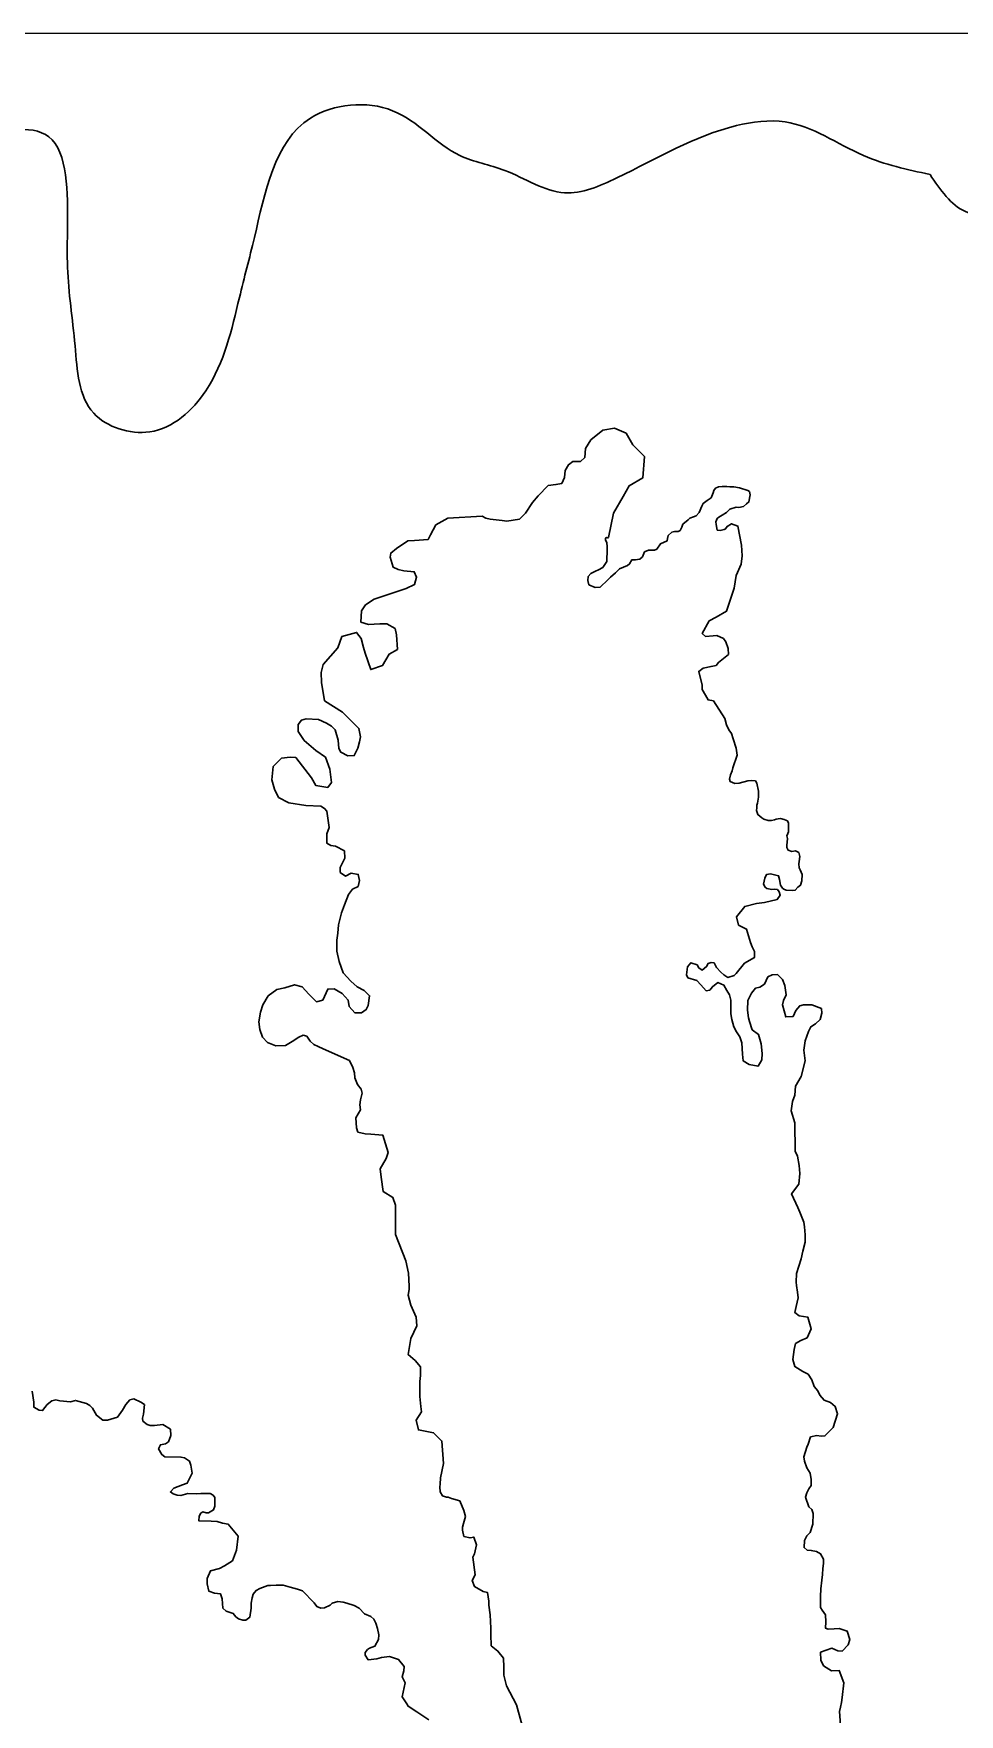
# Model space of a CAD drawing. Header units: millimetres. Extents: x 0 to 6558, y 60 to 10727.
# Drawn here: x 1835.9 to 1995.4, y 9110.6 to 9400.1 of the extents above; entities that cross this region are included whole.
import ezdxf

# ---------------------------------------------------------------- set-up
doc = ezdxf.new("R2010")
doc.units = ezdxf.units.MM
doc.layers.add('0 LAGUNA', color=140, linetype='Continuous', lineweight=30)
doc.layers.add('0 SIG - PARCELAS', color=252, linetype='Continuous', lineweight=18)
doc.layers.add('0 SIG - CHACRAS', color=253, linetype='Continuous')

msp = doc.modelspace()

# ---------------------------------------------------------------- linework, layer by layer
at = {"layer": '0 LAGUNA'}
for points in [[(1934.944, 9313.333), (1935.784, 9317.528), (1937.463, 9320.381), (1937.463, 9320.381), (1938.471, 9322.227), (1940.823, 9323.569), (1940.823, 9323.569), (1941.159, 9327.261), (1939.143, 9329.274), (1937.967, 9331.288), (1935.951, 9332.127), (1933.936, 9331.792), (1931.92, 9330.113), (1930.975, 9328.667), (1930.86, 9327.108), (1930.109, 9326.416), (1928.78, 9326.416), (1928.028, 9325.838), (1927.45, 9324.857), (1927.335, 9323.645), (1926.872, 9322.606), (1925.89, 9322.432), (1924.561, 9322.259), (1922.828, 9320.47), (1921.845, 9319.315), (1920.632, 9317.526), (1919.591, 9316.486), (1919.591, 9316.486), (1917.396, 9316.14), (1916.644, 9316.255), (1914.564, 9316.486), (1913.813, 9316.66), (1913.177, 9317.006), (1907.254, 9316.638), (1905.174, 9315.483), (1904.249, 9313.751), (1903.845, 9312.943), (1901.533, 9312.77), (1900.377, 9312.712), (1898.387, 9311.433), (1897.43, 9310.634), (1897.315, 9309.941), (1897.835, 9308.209), (1898.702, 9307.805), (1899.684, 9307.574), (1901.475, 9307.401), (1901.475, 9307.401), (1901.88, 9306.478), (1901.88, 9306.478), (1901.533, 9305.208), (1900.088, 9304.515), (1898.355, 9303.938), (1896.621, 9303.36), (1894.541, 9302.668), (1893.096, 9301.686), (1892.403, 9300.705), (1892.287, 9298.742), (1893.564, 9298.347), (1895.514, 9298.428), (1895.514, 9298.428), (1896.733, 9298.428), (1898.196, 9297.617), (1898.44, 9296.561), (1898.44, 9296.561), (1898.602, 9294.045), (1897.139, 9293.233), (1897.139, 9293.233), (1896.002, 9291.285), (1893.97, 9290.554), (1893.97, 9290.554), (1892.995, 9293.395), (1892.751, 9294.369), (1892.345, 9295.912), (1891.532, 9296.967), (1891.532, 9296.967), (1889.013, 9296.237), (1888.282, 9294.288), (1888.282, 9294.288), (1885.762, 9291.447), (1885.437, 9290.067), (1885.519, 9288.362), (1886.006, 9285.196), (1889.094, 9283.248), (1889.094, 9283.248), (1891.931, 9280.424), (1892.195, 9278.972), (1892.063, 9278.136), (1891.754, 9277.036), (1891.138, 9275.76), (1890.037, 9275.716), (1888.803, 9276.332), (1888.495, 9276.992), (1888.363, 9278.4), (1887.834, 9280.16), (1887.218, 9280.82), (1886.337, 9281.348), (1884.971, 9281.964), (1882.857, 9282.096), (1882.02, 9281.832), (1881.492, 9281.084), (1881.448, 9279.896), (1882.505, 9278.356), (1884.531, 9276.64), (1886.161, 9275.452), (1886.953, 9273.428), (1887.218, 9271.096), (1886.557, 9270.26), (1884.487, 9270.612), (1883.782, 9271.932), (1881.051, 9275.408), (1880.082, 9275.496), (1878.585, 9275.276), (1877.175, 9273.868), (1876.955, 9271.58), (1877.396, 9269.952), (1878.056, 9268.544), (1879.862, 9267.62), (1882.813, 9267.136), (1885.368, 9267.048), (1886.028, 9266.652), (1886.381, 9266.168), (1886.794, 9263.361), (1886.422, 9262.248), (1886.422, 9260.639), (1887.103, 9260.268), (1887.909, 9260.144), (1887.909, 9260.144), (1889.457, 9259.34), (1889.519, 9258.102), (1888.714, 9256.493), (1888.714, 9255.627), (1889.612, 9254.982), (1890.589, 9255.47), (1891.809, 9255.287), (1892.053, 9254.251), (1891.809, 9253.214), (1890.833, 9252.726), (1890.161, 9251.812), (1889.429, 9250.044), (1888.941, 9248.641), (1888.391, 9246.568), (1888.33, 9245.166), (1888.147, 9243.947), (1888.147, 9242.057), (1888.514, 9240.288), (1889.246, 9238.337), (1890.528, 9236.874), (1891.626, 9235.899), (1892.847, 9235.289), (1892.847, 9235.289), (1893.762, 9234.374), (1893.518, 9232.728), (1893.213, 9231.996), (1892.359, 9231.448), (1891.26, 9231.448), (1891.26, 9231.448), (1890.283, 9232.545), (1890.1, 9233.643), (1890.1, 9233.643), (1889.063, 9234.74), (1887.659, 9235.594), (1886.561, 9235.533), (1885.706, 9233.643), (1884.608, 9233.338), (1884.608, 9233.338), (1883.326, 9234.679), (1882.166, 9235.899), (1880.824, 9236.264), (1880.824, 9236.264), (1879.176, 9235.716), (1877.772, 9235.472), (1876.324, 9234.345), (1875.371, 9232.837), (1874.974, 9231.567), (1874.695, 9229.9), (1874.894, 9228.551), (1875.331, 9227.241), (1876.165, 9226.328), (1877.595, 9225.773), (1879.264, 9225.813), (1880.416, 9226.527), (1881.568, 9227.241), (1882.323, 9227.598), (1882.958, 9227.4), (1882.958, 9227.4), (1883.554, 9226.567), (1884.15, 9225.971), (1884.905, 9225.614), (1885.779, 9225.257), (1890.302, 9223.236), (1890.916, 9222.008), (1891.196, 9221.115), (1891.251, 9220.222), (1891.698, 9219.106), (1892.313, 9218.269), (1892.481, 9217.599), (1892.201, 9216.427), (1892.089, 9215.59), (1892.201, 9214.753), (1891.419, 9213.358), (1891.531, 9211.628), (1891.754, 9210.902), (1893.039, 9210.623), (1893.989, 9210.512), (1896.057, 9210.378), (1897, 9207.396), (1896.607, 9206.376), (1895.586, 9204.571), (1895.743, 9203.158), (1896.136, 9200.647), (1897.786, 9199.627), (1897.786, 9199.627), (1898.257, 9198.293), (1898.257, 9197.037), (1898.232, 9193.246), (1900, 9188.722), (1900.492, 9186.618), (1900.588, 9184.33), (1900.588, 9183.806), (1900.445, 9182.805), (1900.874, 9181.09), (1901.78, 9178.993), (1901.924, 9177.516), (1900.874, 9175.324), (1900.874, 9175.324), (1900.426, 9172.562), (1901.605, 9171.552), (1901.605, 9171.552), (1901.605, 9171.552), (1902.531, 9170.459), (1902.531, 9170.459), (1902.531, 9168.944), (1902.447, 9167.935), (1902.447, 9166.673), (1902.447, 9165.327), (1902.615, 9163.645), (1902.706, 9162.737), (1901.773, 9161.29), (1902.194, 9159.607), (1902.194, 9159.607), (1904.804, 9159.103), (1906.236, 9157.673), (1906.488, 9153.803), (1905.984, 9151.325), (1905.958, 9150.272), (1905.858, 9149.771), (1905.958, 9148.918), (1906.31, 9148.266), (1907.038, 9148.04), (1907.339, 9147.99), (1907.866, 9147.789), (1909.319, 9147.407), (1910.031, 9145.708), (1910.308, 9144.681), (1909.952, 9143.456), (1909.754, 9142.864), (1909.794, 9142.31), (1910.031, 9141.244), (1911.099, 9141.007), (1911.732, 9141.125), (1911.732, 9141.125), (1912.206, 9139.821), (1912.206, 9139.821), (1911.85, 9138.28), (1911.534, 9137.688), (1911.96, 9134.657), (1911.462, 9133.661), (1911.836, 9132.603), (1913.331, 9131.793), (1914.079, 9131.607), (1914.328, 9130.113), (1914.328, 9129.428), (1914.577, 9127.747), (1914.662, 9125.454), (1914.662, 9124.332), (1914.748, 9122.435), (1914.748, 9122.435), (1915.871, 9121.486), (1915.871, 9121.486), (1916.821, 9120.278), (1916.907, 9118.725), (1916.907, 9117.345), (1917.339, 9115.534), (1917.943, 9114.412), (1917.943, 9114.412), (1919.065, 9112.256), (1920.533, 9106.994)], [(1974.921, 9108.713), (1974.732, 9111.071), (1974.921, 9111.825), (1975.063, 9112.674), (1975.205, 9113.523), (1975.458, 9116.052), (1974.661, 9118.175), (1974.661, 9118.175), (1973.333, 9118.108), (1973.333, 9118.108), (1972.005, 9118.971), (1971.541, 9119.966), (1971.474, 9121.292), (1971.474, 9121.292), (1973.399, 9122.022), (1973.399, 9122.022), (1974.462, 9121.557), (1975.192, 9121.491), (1976.254, 9122.552), (1976.52, 9123.481), (1976.055, 9124.94), (1976.055, 9124.94), (1974.661, 9125.404), (1973.798, 9125.338), (1972.802, 9125.272), (1972.334, 9125.445), (1972.391, 9126.533), (1972.334, 9127.736), (1971.76, 9128.567), (1971.445, 9128.996), (1971.471, 9130.914), (1971.529, 9132.236), (1971.702, 9133.73), (1971.817, 9134.708), (1971.874, 9135.742), (1971.989, 9136.604), (1971.989, 9137.352), (1971.471, 9138.271), (1970.781, 9138.674), (1969.86, 9138.846), (1969.17, 9138.904), (1968.624, 9139.318), (1968.68, 9140.57), (1969.097, 9141.376), (1969.654, 9141.904), (1970.127, 9143.35), (1970.183, 9145.214), (1969.96, 9145.881), (1969.432, 9146.326), (1968.888, 9148.018), (1969.123, 9148.761), (1969.436, 9149.464), (1969.827, 9150.051), (1969.867, 9151.029), (1969.671, 9152.124), (1969.123, 9153.062), (1968.731, 9154.196), (1968.614, 9154.939), (1969.123, 9156.621), (1969.319, 9157.168), (1969.761, 9158.404), (1970.845, 9158.615), (1971.55, 9158.498), (1972.215, 9158.576), (1972.724, 9159.123), (1973.622, 9160.014), (1974.393, 9162.378), (1974.008, 9163.643), (1973.182, 9164.303), (1972.081, 9164.743), (1971.365, 9165.568), (1970.98, 9166.338), (1970.375, 9167.052), (1969.989, 9168.207), (1969.329, 9169.197), (1968.393, 9169.637), (1967.066, 9170.494), (1966.681, 9171.704), (1966.901, 9173.464), (1967.176, 9174.454), (1968.057, 9175.004), (1969.158, 9175.444), (1969.874, 9176.983), (1969.268, 9179.018), (1967.782, 9179.238), (1967.05, 9179.816), (1967.278, 9180.841), (1967.62, 9182.322), (1967.506, 9183.309), (1967.316, 9184.448), (1967.278, 9185.056), (1967.316, 9186.537), (1968.133, 9189.063), (1968.433, 9190.41), (1968.845, 9191.944), (1968.845, 9193.216), (1968.695, 9194.563), (1968.583, 9195.386), (1967.908, 9197.107), (1967.534, 9197.93), (1966.486, 9200.25), (1967.704, 9201.909), (1967.926, 9203.752), (1967.778, 9205.116), (1967.483, 9206.775), (1967.077, 9207.622), (1967.013, 9212.471), (1966.391, 9214.544), (1966.65, 9216.151), (1967.013, 9217.24), (1967.169, 9218.795), (1968.127, 9220.46), (1968.843, 9223.167), (1968.588, 9225.006), (1968.792, 9226.589), (1969.406, 9228.224), (1969.815, 9229.041), (1970.582, 9229.552), (1971.4, 9230.318), (1971.707, 9231.391), (1971.604, 9232.157), (1969.968, 9232.821), (1969.968, 9232.821), (1968.536, 9232.821), (1967.872, 9232.668), (1967.207, 9231.851), (1966.747, 9230.778), (1966.747, 9230.778), (1965.468, 9230.727), (1965.468, 9230.727), (1964.906, 9232.821), (1965.11, 9233.587), (1965.571, 9234.558), (1965.315, 9236.142), (1964.906, 9237.163), (1964.906, 9237.163), (1964.037, 9238.031), (1963.116, 9237.98), (1962.4, 9237.623), (1962.4, 9237.623), (1961.787, 9236.397), (1961.02, 9235.886), (1960.253, 9235.682), (1959.588, 9234.813), (1958.923, 9233.536), (1958.872, 9231.902), (1959.077, 9230.574), (1959.23, 9229.961), (1959.23, 9229.961), (1959.69, 9228.53), (1959.69, 9228.53), (1960.764, 9227.713), (1961.224, 9226.079), (1961.429, 9224.444), (1961.327, 9223.32), (1960.713, 9222.247), (1959.179, 9222.554), (1958.156, 9223.167), (1958.003, 9224.342), (1957.901, 9226.283), (1957.543, 9227.304), (1956.98, 9228.173), (1956.52, 9229.041), (1956.162, 9230.318), (1956.009, 9231.238), (1956.009, 9233.639), (1955.804, 9234.558), (1955.344, 9235.273), (1954.833, 9236.193), (1954.833, 9236.193), (1953.759, 9236.652), (1953.759, 9236.652), (1952.838, 9235.937), (1952.378, 9235.324), (1951.765, 9235.222), (1950.844, 9236.244), (1950.844, 9236.244), (1950.18, 9236.981), (1948.624, 9237.494), (1948.372, 9237.966), (1948.53, 9239.351), (1949.097, 9240.075), (1950.2, 9239.729), (1950.515, 9239.162), (1950.515, 9239.162), (1951.051, 9238.816), (1951.839, 9239.414), (1952.122, 9239.949), (1952.626, 9240.106), (1953.13, 9240.043), (1953.54, 9239.256), (1954.265, 9238.469), (1954.832, 9237.966), (1955.494, 9237.525), (1956.597, 9237.871), (1956.943, 9238.218), (1958.344, 9239.985), (1960.073, 9240.959), (1960.073, 9241.977), (1959.674, 9242.818), (1959.408, 9243.571), (1958.706, 9245.855), (1957.335, 9246.54), (1956.962, 9247.972), (1958.395, 9249.777), (1960.451, 9250.275), (1960.451, 9250.275), (1961.822, 9250.462), (1964.007, 9250.983), (1964.535, 9251.727), (1964.367, 9252.255), (1964.031, 9252.662), (1963.574, 9252.734), (1963.094, 9252.662), (1962.23, 9252.878), (1961.941, 9253.07), (1961.629, 9253.622), (1961.845, 9254.654), (1962.157, 9255.278), (1962.83, 9255.374), (1964.247, 9255.038), (1964.391, 9254.39), (1964.559, 9253.406), (1964.895, 9252.926), (1965.16, 9252.711), (1965.544, 9252.591), (1966.633, 9252.507), (1967.097, 9252.556), (1967.528, 9253.086), (1968.009, 9253.418), (1968.225, 9254.163), (1968.299, 9255.292), (1967.959, 9256.049), (1967.777, 9256.441), (1967.698, 9257.119), (1967.777, 9257.485), (1967.881, 9258.372), (1967.724, 9259.051), (1967.724, 9259.051), (1967.176, 9259.364), (1966.494, 9259.209), (1965.912, 9259.436), (1965.685, 9259.941), (1965.672, 9260.307), (1965.723, 9260.85), (1965.776, 9261.464), (1965.651, 9261.932), (1965.854, 9262.322), (1965.948, 9262.619), (1965.964, 9263.103), (1965.951, 9264.09), (1965.766, 9264.521), (1965.212, 9264.752), (1964.596, 9264.89), (1964.18, 9264.875), (1963.81, 9264.782), (1963.517, 9264.69), (1963.009, 9264.567), (1962.455, 9264.552), (1961.669, 9264.782), (1961.33, 9265.044), (1960.677, 9265.591), (1960.449, 9266.273), (1960.48, 9266.773), (1960.51, 9267.228), (1960.601, 9267.577), (1960.76, 9268.599), (1960.797, 9269.638), (1960.5, 9270.973), (1960.241, 9271.381), (1959.572, 9271.455), (1958.941, 9271.418), (1958.941, 9271.418), (1957.419, 9270.973), (1956.714, 9270.936), (1955.897, 9271.269), (1955.786, 9271.714), (1955.934, 9272.456), (1956.231, 9273.124), (1956.343, 9273.643), (1957.081, 9275.802), (1956.934, 9277.008), (1956.422, 9278.616), (1956.129, 9279.566), (1955.691, 9280.187), (1955.288, 9281.027), (1954.996, 9282.124), (1954.996, 9282.124), (1953.016, 9285.192), (1952.079, 9285.336), (1951.646, 9286.129), (1951.069, 9287.137), (1951.069, 9287.893), (1950.487, 9290.238), (1951.248, 9290.795), (1951.248, 9290.795), (1952.616, 9291.099), (1953.478, 9291.251), (1953.883, 9291.808), (1955.607, 9293.175), (1955.556, 9294.187), (1955.15, 9295.352), (1954.745, 9295.909), (1953.579, 9296.415), (1952.971, 9296.365), (1951.653, 9296.263), (1951.096, 9296.77), (1952.285, 9298.935), (1953.483, 9299.573), (1955.24, 9300.61), (1956.597, 9304.599), (1956.597, 9304.599), (1956.916, 9306.753), (1957.795, 9308.747), (1957.955, 9310.183), (1957.875, 9312.018), (1957.875, 9312.018), (1957.236, 9315.288), (1957.236, 9315.288), (1956.118, 9315.687), (1956.118, 9315.687), (1955.37, 9315.213), (1955.12, 9314.79), (1954.87, 9314.675), (1954.157, 9314.54), (1953.657, 9314.579), (1953.657, 9314.579), (1953.484, 9315.559), (1953.445, 9316.002), (1953.676, 9316.598), (1953.926, 9316.829), (1954.542, 9317.155), (1955.274, 9317.599), (1955.859, 9318.196), (1956.912, 9318.526), (1957.373, 9318.463), (1958.211, 9318.672), (1958.692, 9319.112), (1959.132, 9319.446), (1959.32, 9320.68), (1959.237, 9321.224), (1958.923, 9321.433), (1957.478, 9321.894), (1956.515, 9322.019), (1955.845, 9322.061), (1955.342, 9322.082), (1954.546, 9322.082), (1953.876, 9322.019), (1953.395, 9321.831), (1953.102, 9321.413), (1952.976, 9321.015), (1952.599, 9320.158), (1952.599, 9320.158), (1951.95, 9319.676), (1951.217, 9319.174), (1950.987, 9318.693), (1950.568, 9317.606), (1950.045, 9317.041), (1949.605, 9316.853), (1948.956, 9316.664), (1948.642, 9316.371), (1947.762, 9315.598), (1947.595, 9315.116), (1947.26, 9314.531), (1946.946, 9314.343), (1946.318, 9314.322), (1945.836, 9314.217), (1945.229, 9313.631), (1945.103, 9313.15), (1945.04, 9312.732), (1943.879, 9312.197), (1943.251, 9311.319), (1942.832, 9311.151), (1941.848, 9311.151), (1941.157, 9310.817), (1940.78, 9309.98), (1940.32, 9309.603), (1939.545, 9309.457), (1938.98, 9309.478), (1938.582, 9308.767), (1938.226, 9308.495), (1936.844, 9307.909), (1936.132, 9307.24), (1935.306, 9306.463), (1934.792, 9306.026), (1933.513, 9304.769), (1932.635, 9304.7), (1931.572, 9305.185), (1931.364, 9305.924), (1931.433, 9306.617), (1931.872, 9307.102), (1932.681, 9307.54), (1933.19, 9307.748), (1933.953, 9308.118), (1934.669, 9309.157), (1934.669, 9309.873), (1934.715, 9310.635), (1934.692, 9311.766), (1934.623, 9312.413), (1934.438, 9312.921), (1934.42, 9313.218), (1934.633, 9313.319), (1934.633, 9313.319), (1934.808, 9313.231), (1934.944, 9313.333)], [(1903.962, 9109.687), (1901.929, 9111.041), (1900.395, 9112.003), (1900.181, 9112.395), (1899.377, 9113.623), (1899.91, 9116.005), (1899.408, 9117.07), (1899.69, 9118.073), (1899.753, 9118.857), (1898.78, 9120.048), (1897.212, 9120.549), (1895.8, 9120.424), (1895.047, 9120.142), (1893.541, 9119.98), (1893.029, 9120.811), (1893.008, 9121.28), (1893.413, 9121.749), (1893.776, 9122.005), (1894.694, 9122.368), (1895.334, 9123.498), (1895.355, 9124.308), (1895.142, 9125.417), (1894.843, 9126.333), (1894.481, 9127.016), (1893.968, 9127.485), (1892.922, 9127.911), (1891.957, 9128.894), (1891.095, 9129.356), (1889.854, 9129.734), (1889.244, 9129.923), (1888.319, 9130.049), (1887.33, 9129.755), (1886.994, 9129.419), (1886.026, 9128.978), (1885.374, 9128.894), (1884.659, 9129.167), (1884.239, 9129.797), (1882.219, 9131.89), (1881.361, 9132.185), (1880.09, 9132.51), (1878.877, 9132.835), (1877.694, 9132.835), (1876.718, 9132.806), (1876.718, 9132.806), (1876.245, 9132.776), (1874.884, 9132.303), (1874.234, 9131.949), (1873.731, 9131.299), (1873.524, 9130.649), (1873.376, 9129.762), (1873.376, 9128.876), (1873.139, 9127.34), (1872.459, 9126.808), (1871.927, 9126.808), (1871.217, 9127.074), (1870.744, 9127.428), (1870.3, 9127.99), (1869.088, 9128.403), (1868.467, 9128.906), (1868.378, 9130.501), (1868.094, 9131.338), (1867.03, 9131.471), (1866.098, 9131.803), (1865.766, 9133.065), (1865.766, 9133.995), (1865.766, 9133.995), (1866.365, 9135.324), (1866.365, 9135.324), (1867.894, 9135.722), (1868.758, 9136.187), (1870.155, 9137.051), (1870.155, 9137.051), (1870.82, 9138.911), (1871.153, 9141.303), (1871.153, 9141.303), (1869.423, 9143.362), (1868.426, 9143.561), (1867.495, 9143.827), (1866.498, 9143.894), (1864.362, 9143.933), (1864.426, 9144.737), (1864.684, 9145.283), (1865.037, 9145.476), (1865.616, 9145.315), (1866.002, 9145.315), (1866.903, 9145.83), (1867.128, 9146.472), (1867.096, 9147.951), (1866.807, 9148.369), (1866.292, 9148.626), (1865.423, 9148.658), (1864.716, 9148.658), (1863.943, 9148.594), (1862.464, 9148.626), (1862.464, 9148.626), (1861.277, 9148.309), (1860.611, 9148.372), (1859.945, 9148.594), (1859.47, 9148.911), (1860.041, 9149.544), (1860.041, 9149.544), (1861.562, 9150.114), (1862.355, 9150.399), (1863.211, 9152.172), (1863.211, 9152.172), (1862.989, 9153.534), (1862.735, 9154.231), (1862.26, 9154.579), (1861.879, 9154.801), (1861.277, 9154.927), (1858.498, 9154.986), (1858.007, 9155.342), (1857.428, 9156.322), (1857.74, 9157.035), (1858.631, 9157.213), (1859.122, 9157.569), (1859.523, 9158.638), (1859.478, 9159.707), (1859.478, 9159.707), (1858.141, 9160.508), (1856.715, 9160.375), (1855.957, 9160.33), (1855.466, 9160.508), (1854.708, 9161.132), (1854.664, 9161.622), (1854.798, 9162.29), (1854.968, 9163.953), (1854.344, 9164.398), (1853.185, 9164.977), (1852.472, 9164.754), (1851.759, 9163.997), (1851.179, 9162.973), (1850.332, 9161.815), (1848.638, 9161.281), (1847.791, 9161.281), (1846.721, 9162.127), (1846.721, 9162.127), (1846.053, 9163.329), (1845.562, 9163.775), (1844.983, 9164.131), (1843.11, 9164.665), (1842.263, 9164.443), (1840.391, 9164.621), (1839.723, 9164.754), (1839.009, 9164.621), (1839.009, 9164.621), (1838.207, 9163.953), (1837.449, 9162.928), (1836.869, 9162.973), (1835.933, 9163.507), (1835.933, 9164.353), (1835.621, 9166.268)]]:
    msp.add_lwpolyline(points, dxfattribs=at)
at = {"layer": '0 LAGUNA', "end_tangent": (-0.8531707, 0.5216318)}
msp.add_spline([(1824.181, 9381.877), (1816.11, 9376.95), (1815.213, 9363.512), (1809.833, 9359.481), (1801.313, 9361.272), (1793.69, 9373.814), (1784.274, 9376.95), (1773.961, 9375.606), (1771.271, 9380.533), (1766.339, 9384.565), (1760.061, 9389.492), (1752.887, 9389.94), (1747.955, 9389.044), (1742.574, 9386.357), (1741.677, 9381.429), (1735.848, 9372.023), (1730.019, 9367.543), (1717.465, 9356.793), (1710.29, 9352.762), (1700.426, 9349.178), (1691.458, 9338.876), (1688.767, 9329.469), (1689.216, 9316.479), (1690.113, 9306.176), (1683.835, 9293.634), (1675.764, 9292.291), (1672.177, 9294.978), (1664.555, 9298.114), (1646.47, 9307.091), (1629.022, 9294.722), (1624.519, 9279.541), (1614.952, 9271.108), (1605.947, 9264.361), (1609.504, 9268.907), (1609.504, 9230.634), (1616.561, 9210.49), (1623.619, 9200.418), (1631.685, 9183.296), (1643.783, 9173.224), (1661.931, 9152.073), (1665.964, 9146.03), (1667.98, 9133.944), (1672.013, 9119.843), (1677.054, 9108.764), (1698.227, 9091.642), (1723.432, 9084.592), (1737.547, 9079.556), (1756.702, 9075.527), (1774.85, 9076.534), (1774.85, 9091.642), (1772.834, 9113.8), (1762.752, 9132.937), (1756.702, 9160.131), (1755.044, 9184.078), (1760.741, 9191.305), (1775.859, 9196.39), (1769.71, 9177.923), (1780.621, 9154.168), (1786.768, 9131.658), (1779.891, 9111.786), (1781.908, 9098.692), (1785.941, 9090.635), (1802.369, 9071.939), (1807.229, 9063.442), (1811.361, 9054.945), (1817.923, 9050.089), (1821.082, 9048.147), (1844.425, 9028.924), (1850.838, 9020.383), (1853.616, 9017.394), (1857.678, 9013.764), (1863.449, 9006.29), (1870.716, 8996.468), (1873.922, 8990.916), (1891.978, 8977.538), (1901.417, 8977.538), (1909.676, 8978.01), (1918.878, 8978.245), (1930.204, 8974.002), (1931.148, 8966.695), (1931.384, 8959.387), (1929.26, 8945.715), (1934.924, 8932.986), (1935.159, 8930.157), (1930.781, 8912.185), (1936.09, 8898.926), (1939.077, 8893.953), (1942.063, 8889.976), (1950.359, 8884.672), (1960.984, 8879.743), (1962.968, 8870.418), (1970.268, 8866.44), (1981.411, 8847.445), (1980.578, 8832.882), (1980.578, 8821.648), (1983.077, 8809.997), (1985.576, 8802.924), (1995.572, 8792.106), (2013.898, 8783.784), (2024.727, 8793.354), (2032.641, 8802.092), (2040.555, 8802.924), (2060.131, 8790.025), (2068.044, 8788.777), (2082.205, 8789.193), (2097.2, 8801.259), (2088.453, 8818.735), (2071.376, 8837.043), (2061.38, 8860.344), (2060.964, 8877.819), (2055.549, 8900.288), (2053.05, 8916.099), (2049.301, 8935.239), (2065.545, 8941.897), (2072.626, 8943.561), (2084.705, 8938.568), (2094.284, 8922.34), (2096.783, 8907.778), (2104.28, 8885.725), (2108.029, 8860.76), (2119.004, 8829.179), (2126.496, 8810.467), (2127.432, 8802.047), (2136.798, 8789.885), (2135.861, 8771.173), (2165.83, 8778.658), (2162.084, 8818.888), (2158.338, 8850.697), (2167.703, 8888.12), (2179.979, 8915.105), (2179.979, 8929.286), (2167.321, 8948.532), (2179.979, 8971.387), (2166.767, 8982.613), (2165.83, 8998.518), (2157.426, 9020.26), (2173.833, 9048.765), (2174.466, 9056.35), (2173.991, 9061.407), (2173.675, 9066.305), (2171.46, 9070.572), (2173.969, 9094.275), (2176.918, 9097.657), (2177.354, 9105.076), (2176.372, 9110.313), (2174.952, 9113.804), (2174.733, 9117.841), (2174.733, 9120.241), (2175.409, 9133.964), (2174.225, 9140.952), (2172.396, 9147.617), (2172.396, 9152.025), (2173.903, 9157.185), (2175.219, 9179.709), (2175.068, 9192.106), (2172.949, 9197.699), (2173.817, 9226.592), (2171.554, 9233.507), (2170.224, 9240.82), (2169.958, 9246.005), (2173.882, 9273.481), (2173.214, 9281.158), (2172.713, 9286.165), (2174.231, 9294.403), (2172.845, 9327.69), (2169.909, 9332.717), (2168.453, 9353.121), (2165.561, 9359.52), (2164.527, 9365.506), (2160.601, 9372.525), (2156.469, 9376.034), (2150.89, 9376.653), (2148.41, 9375.002), (2145.311, 9367.777), (2140.352, 9363.029), (2128.781, 9364.062), (2124.028, 9369.016), (2119.482, 9373.97), (2112.457, 9380.781), (2105.638, 9384.497), (2095.513, 9390.483), (2086.835, 9393.373), (2075.883, 9395.024), (2042.633, 9393.549), (2026.651, 9392.098), (2019.968, 9388.615), (2016.772, 9382.809), (2013.866, 9377.003), (2008.926, 9372.068), (1996.432, 9369.456), (1990.33, 9375.842)], degree=3, dxfattribs=at)
at = {"layer": '0 LAGUNA', "start_tangent": (-0.3390696, 0.9407613)}
msp.add_spline([(1824.181, 9381.877), (1838.518, 9382.326), (1841.737, 9366.89), (1841.737, 9359.815), (1843.025, 9346.309), (1846.244, 9334.733), (1855.901, 9331.517), (1865.558, 9338.592), (1871.352, 9354.67), (1873.927, 9364.961), (1883.584, 9385.541), (1897.748, 9386.828), (1909.336, 9379.11), (1917.062, 9376.537), (1927.363, 9372.679), (1936.376, 9375.251), (1956.977, 9384.255), (1965.347, 9384.898), (1978.866, 9379.11), (1990.33, 9375.842)], degree=3, dxfattribs=at)
at = {"layer": '0 SIG - CHACRAS'}
msp.add_lwpolyline([(1199.979, 8430.105), (2179.979, 8430.105), (2179.979, 9400.105), (1199.979, 9400.105)], close=True, dxfattribs=at)
at = {"layer": '0 SIG - PARCELAS'}
msp.add_lwpolyline([(1659.979, 8430.105), (1742.969, 8430.105), (1742.969, 8430.105), (1814.969, 8430.105), (1814.969, 8430.105), (1814.969, 8430.105), (1814.969, 8430.105), (1851.469, 8430.105), (1851.469, 8430.105), (1891.469, 8430.105), (1891.469, 8430.105), (1911.469, 8430.105), (1911.469, 8430.105), (1958.419, 8430.105), (1956.138, 8430.105), (1968.166, 8430.105), (2002.916, 8430.105), (2002.916, 8430.105), (2061.709, 8430.105), (2061.709, 8430.105), (2179.979, 8430.105), (2179.979, 9400.105), (1199.979, 9400.105)], dxfattribs=at)

doc.saveas('drawing.dxf')
